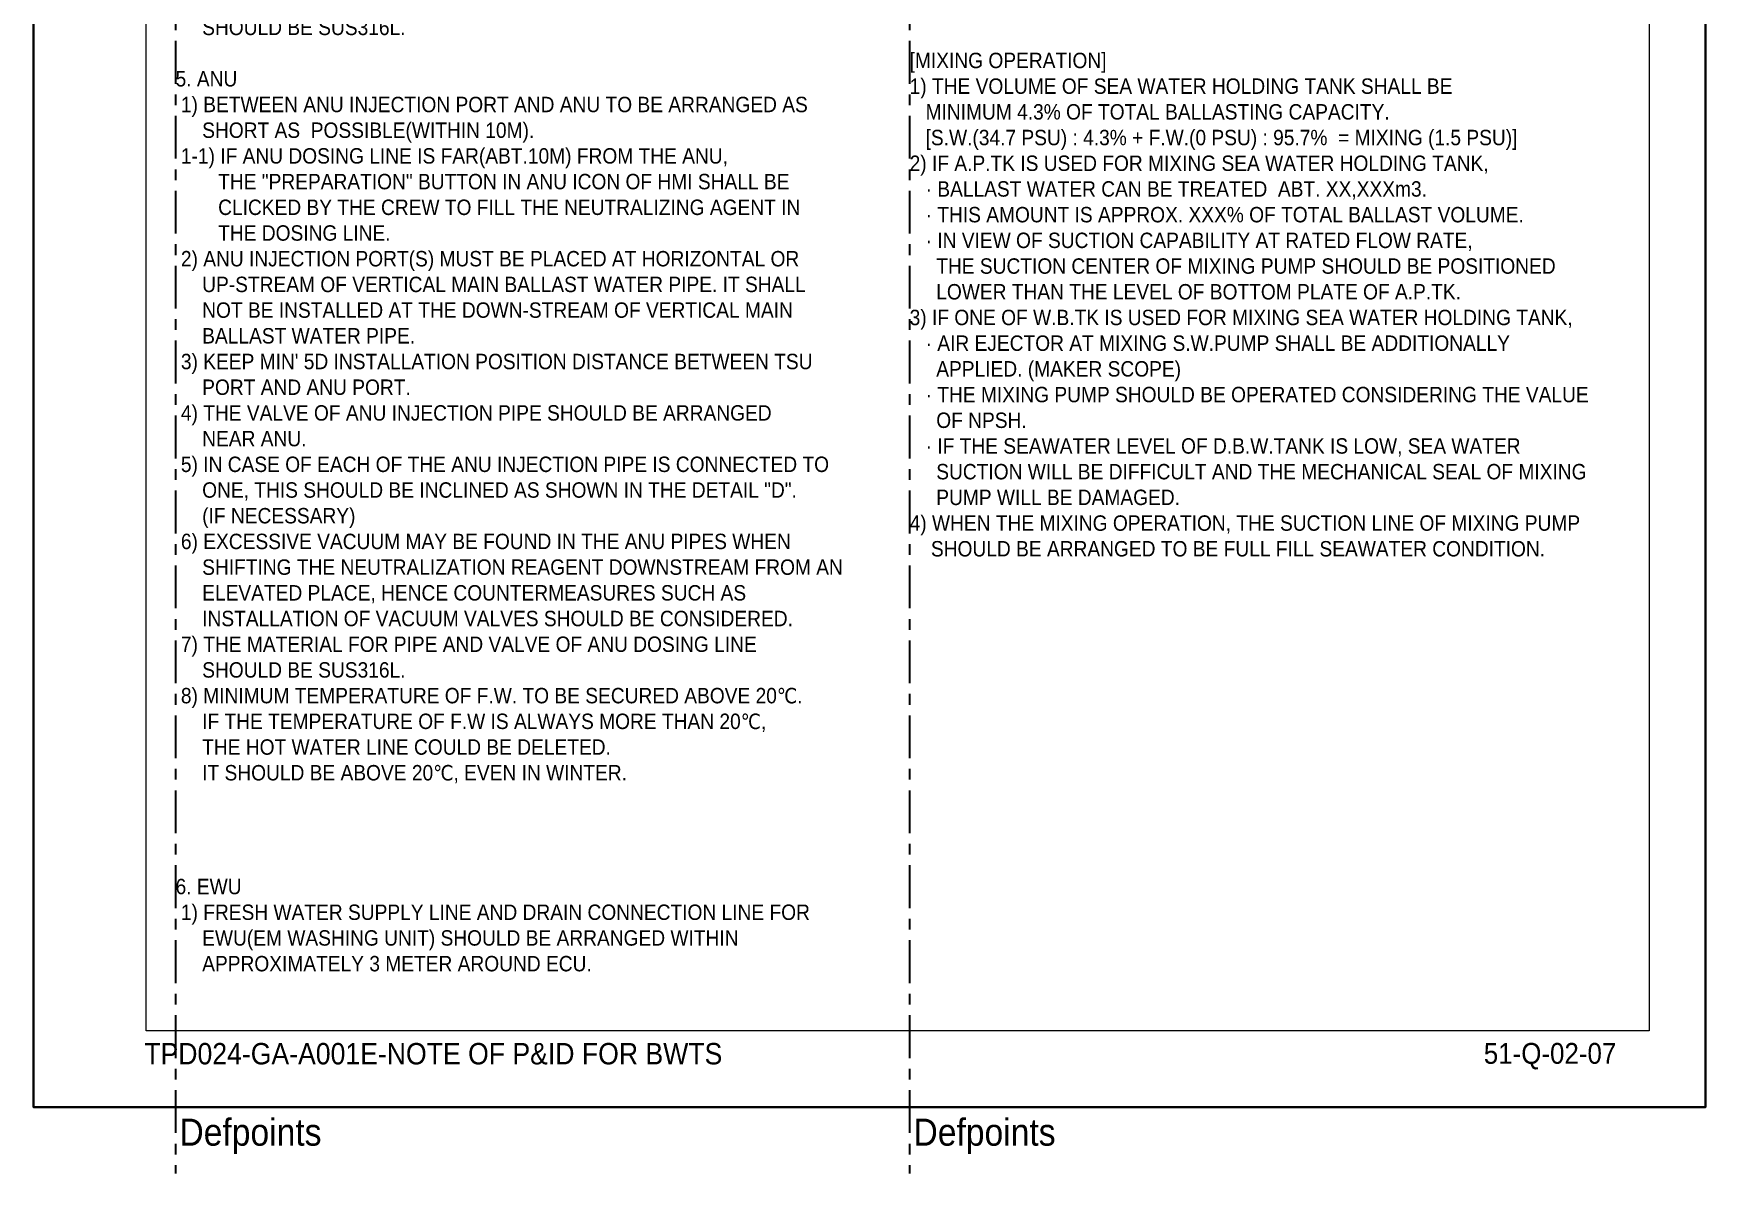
# Model space of a CAD drawing. Extents: x -553847 to 4496999, y 514150 to 878882.
# Drawn here: x 4271045 to 4290572, y 791814 to 805124 of the extents above; entities that cross this region are included whole.
import ezdxf

# ---------------------------------------------------------------- set-up
doc = ezdxf.new("R2010")
doc.units = 0
doc.header["$LTSCALE"] = 25
doc.header["$MEASUREMENT"] = 0
doc.linetypes.add('CENTER', pattern=[7, 4, -1, 1, -1])
doc.layers.get('0').update_dxf_attribs({"linetype": 'CONTINUOUS', "lineweight": 9})
doc.layers.add('0.1 Defpoints', color=7, linetype='CONTINUOUS', plot=False)
doc.layers.add('0.3 Text', color=7, linetype='CONTINUOUS')
doc.styles.get("Standard").update_dxf_attribs({"font": '', "width": 0.95, "height": 250})
doc.styles.get('Standard').set_extended_font_data('Gulim')

msp = doc.modelspace()

# ---------------------------------------------------------------- linework, layer by layer
at = {"linetype": 'Continuous', "ltscale": 30}
msp.add_lwpolyline([(4272360.3, 818101.1), (4289914.8, 818101.1), (4289914.8, 793478.9), (4272360.3, 793478.9)], close=True, dxfattribs=at)
at = {"layer": '0.1 Defpoints', "color": 252, "linetype": 'CENTER', "ltscale": 5, "true_color": 0x939598}
for p, q in [((4272705.1, 817287.3), (4272705.1, 791813.5)), ((4281277.5, 817287.3), (4281277.5, 791813.5))]:
    msp.add_line(p, q, dxfattribs=at)
at = {"layer": '0.1 Defpoints'}
msp.add_lwpolyline([(4290572.2, 818990), (4271045.3, 818990), (4271045.3, 792590), (4290572.2, 792590)], close=True, dxfattribs=at)
at = {"layer": '0.1 Defpoints', "color": 4, "linetype": 'ByBlock'}
msp.add_lwpolyline([(4271045.3, 792590), (4271045.3, 818990), (4290572.2, 818990), (4290572.2, 792590)], close=True, dxfattribs=at)

# ---------------------------------------------------------------- texts
at = {"layer": '0.1 Defpoints', "color": 252, "linetype": 'CENTER', "ltscale": 5, "true_color": 0x939598, "width": 0.95}
for p in [(4272750, 792138.7), (4281322.4, 792138.7)]:
    msp.add_text('Defpoints', height=316.02, dxfattribs=at).set_placement(p)
at = {"layer": '0.3 Text', "linetype": 'Continuous', "width": 0.95}
msp.add_text('51-Q-02-07', height=243.45, dxfattribs=at).set_placement((4287982.7, 793094.8))
at = {"layer": '0.3 Text', "char_height": 180, "attachment_point": 1}
for s, insert, width in [('\\pxsm1,ql;1. SYSTEM\\P 1) VALVE SIGNAL IS USED TO OPERATE ELECTRO CLEEN SYSTEM.\\P\\P2. G-2 SAMPLING PORT\\P 1) G-2 SAMPLING PORT SHALL BE COMPLIED WITH IMO REGULATION. \\P 2) G2 SAMPLING PORT(S) MUST BE PLACED AT HORIZONTAL OR \\P     UP-STREAM OF VERTICAL MAIN BALLAST WATER PIPE. IT SHALL\\P     NOT BE INSTALLED AT THE DOWN-STREAM OF VERTICAL MAIN\\P     BALLAST WATER PIPE.\\P\\P3. ECU\\P 1) ECU OUTLET PIPE SHOULD BE ARRANGED HIGHER THAN ECU IN \\P\\pq*;     ORDER TO KEEP FULL WATER INSIDE ECU.\\P 2) PS&PI AND TS&TI FOR ECU SHALL BE PROVIDED BY MAKER, BUT \\P\\pql;     THE INSTALLATION WORK SHALL BE CARRIED OUT BY YARD.\\P{\\C4;     (IF NECESSARY)\\P}3) EXCESSIVE VACUUM MAY BE FOUND IN THE BALLAST PIPES WHEN\\P    SHIFTING THE BALLAST WATER DOWNSTREAM FROM AN ELEVATED  \\P    PLACE, HENCE COUNTERMEASURES SUCH AS INSTALLATION OF \\P    VACUUM VALVES SHOULD BE CONSIDERED.\\P\\P\\pq*;4. TSU\\P\\ps*; 1) BETWEEN TSU SAMPLING PORT AND APU TO BE ARRANGED AS \\P     SHORT AS  POSSIBLE(WITHIN 5M AND WITHIN 2M IN HEIGHT).\\P\\psm1,ql; 2) TSU SAMPLING PORT(S) MUST BE PLACED AT HORIZONTAL OR \\P     UP-STREAM OF VERTICAL MAIN BALLAST WATER PIPE. IT SHALL \\P     NOT BE INSTALLED AT THE DOWN-STREAM OF VERTICAL MAIN\\P     BALLAST WATER PIPE.\\P\\ps*,q*; 2-1) THE ECUS OUTLET PIPING IS INSTALLED OF VERTICAL \\P        DOWNSTREAM WITH LONG DISTANCE, THERE IS A HIGH POSSIBILITY \\P        OF VACUUM. TRO SAMPLING PORT SHOULD BE INSTALLED AFTER \\P        VERTICAL DOWNSTREAM.\\P\\psm1,ql; 3) KEEP MIN\' 5D INSTALLATION POSITION DISTANCE BETWEEN TSU\\P     PORT AND ANU PORT.\\P 4) FLUSHING AND DRAIN NEED TO BE IMPLEME{\\fGulim|b0|i0|c161|p50;N}TED BEFORE USING \\P     {\\C4;TRO SENSOR}(FOR SPARE)\\P\\ps*,q*; 5) THE VALVE OF TSU SAMPLING LINE SHOULD BE ARRANGED \\P\\psm1,ql;     NEAR TSU.\\P 6) THE MATERIAL FOR PIPE AND VALVE OF TSU SAMPLING LINE\\P     SHOULD BE SUS316L.\\P\\P5. ANU\\P\\ps*,q*; 1) BETWEEN ANU INJECTION PORT AND ANU TO BE ARRANGED AS \\P     SHORT AS  POSSIBLE(WITHIN 10M).\\P 1-1) IF ANU DOSING LINE IS FAR(ABT.10M) FROM THE ANU,\\P        THE "PREPARATION" BUTTON IN ANU ICON OF HMI SHALL BE\\P        CLICKED BY THE CREW TO FILL THE NEUTRALIZING AGENT IN \\P        THE DOSING LINE.\\P\\psm1,ql; 2) ANU INJECTION PORT(S) MUST BE PLACED AT HORIZONTAL OR \\P     UP-STREAM OF VERTICAL MAIN BALLAST WATER PIPE. IT SHALL \\P     NOT BE INSTALLED AT THE DOWN-STREAM OF VERTICAL MAIN\\P     BALLAST WATER PIPE.\\P 3) KEEP MIN\' 5D INSTALLATION POSITION DISTANCE BETWEEN TSU\\P     PORT AND ANU PORT.\\P 4) THE VALVE OF ANU INJECTION PIPE SHOULD BE ARRANGED \\P     NEAR ANU. \\P 5) IN CASE OF EACH OF THE ANU INJECTION PIPE IS CONNECTED TO \\P     ONE, THIS SHOULD BE INCLINED AS SHOWN IN THE DETAIL "D". \\P     (IF NECESSARY)\\P 6) EXCESSIVE VACUUM MAY BE FOUND IN THE ANU PIPES WHEN\\P     SHIFTING THE NEUTRALIZATION REAGENT DOWNSTREAM FROM AN \\P     ELEVATED PLACE, HENCE COUNTERMEASURES SUCH AS \\P     INSTALLATION OF VACUUM VALVES SHOULD BE CONSIDERED.\\P 7) THE MATERIAL FOR PIPE AND VALVE OF ANU DOSING LINE\\P     SHOULD BE SUS316L.\\P 8) MINIMUM TEMPERATURE OF F.W. TO BE SECURED ABOVE 20℃. \\P     IF THE TEMPERATURE OF F.W IS ALWAYS MORE THAN 20℃, \\P     THE HOT WATER LINE COULD BE DELETED. \\P     IT SHOULD BE ABOVE 20℃, EVEN IN WINTER.', (4272705.1, 816987.1), 8572.435), ('{\\C6;\\c16722431;[MIXING OPERATION]\\P}1) THE VOLUME OF SEA WATER HOLDING TANK SHALL BE \\P   MINIMUM 4.3% OF TOTAL BALLASTING CAPACITY.   \\P   [S.W.(34.7 PSU) : 4.3% + F.W.(0 PSU) : 95.7%  = MIXING (1.5 PSU)]{\\C6;\\c16722431;\\P2) IF A.P.TK} IS USED FOR MIXING SEA WATER HOLDING TANK, \\P   · BALLAST WATER CAN BE TREATED  {\\C6;\\c16722431;ABT. XX,XXXm3.\\P}   · THIS AMOUNT IS{\\C6;\\c16722431; APPROX. XXX%} OF TOTAL BALLAST VOLUME.\\P   · IN VIEW OF SUCTION CAPABILITY AT RATED FLOW RATE, \\P     THE SUCTION CENTER OF MIXING PUMP SHOULD BE POSITIONED \\P     LOWER THAN THE LEVEL OF BOTTOM PLATE OF A.P.TK.\\P{\\C6;\\c16722431;3) IF ONE OF W.B.TK }IS USED FOR MIXING SEA WATER HOLDING TANK, \\P   · AIR EJECTOR AT MIXING S.W.PUMP SHALL BE ADDITIONALLY \\P     APPLIED. (MAKER SCOPE)\\P   · THE MIXING PUMP SHOULD BE OPERATED CONSIDERING THE VALUE\\P     OF NPSH. \\P   · IF THE SEAWATER LEVEL OF D.B.W.TANK IS LOW, SEA WATER \\P     SUCTION WILL BE DIFFICULT AND THE MECHANICAL SEAL OF MIXING\\P     PUMP WILL BE DAMAGED.\\P{\\C3;4) WHEN THE MIXING OPERATION, THE SUCTION LINE OF MIXING PUMP\\P    SHOULD BE ARRANGED TO BE FULL FILL SEAWATER CONDITION.}', (4281277.5, 804898.9), 8572.435), ('6. EWU\\P 1) FRESH WATER SUPPLY LINE AND DRAIN CONNECTION LINE FOR \\P     EWU(EM WASHING UNIT) SHOULD BE ARRANGED WITHIN  \\P     APPROXIMATELY 3 METER AROUND ECU. \\P ', (4272705.1, 795254.3), 8197.145)]:
    msp.add_mtext(s, dxfattribs=dict(at, insert=insert, width=width))
at = {"layer": '0.3 Text', "color": 0, "insert": (4278435.4, 793211), "char_height": 250, "width": 12191.148, "attachment_point": 5, "line_spacing_factor": 0.9}
msp.add_mtext('\\pxql;{\\C7;TPD\\C4;024\\C7;-GA-A001\\C4;E\\C256;-NOTE OF P&ID FOR BWTS}', dxfattribs=at)

doc.saveas('drawing.dxf')
